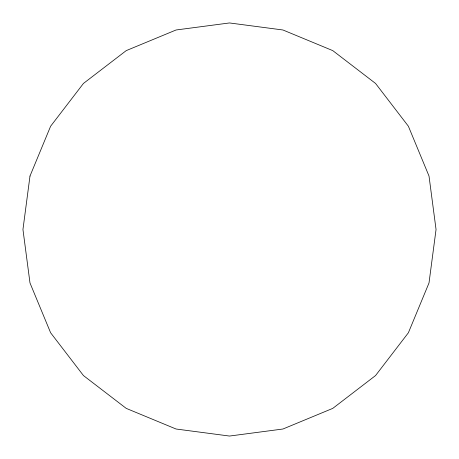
<?xml version="1.0" encoding="UTF-8"?>
<svg xmlns="http://www.w3.org/2000/svg" width="459" height="459" viewBox="0 0 459 459"><rect width="100%" height="100%" fill="white"/><g stroke="black" fill="none" stroke-linecap="round" stroke-linejoin="round"><path stroke-width="0.69" d="M29.99 176.044L22.95 229.5L29.99 282.956L50.622 332.775L83.446 375.554L126.225 408.378L176.044 429.01L229.5 436.05L282.956 429.01L332.775 408.378L375.554 375.554L408.378 332.775L429.01 282.956L436.05 229.5L429.01 176.044L408.378 126.225L375.554 83.446L332.775 50.622L282.956 29.99L229.5 22.95L176.044 29.99L126.225 50.622L83.446 83.446L50.622 126.225L29.99 176.044"/></g></svg>
